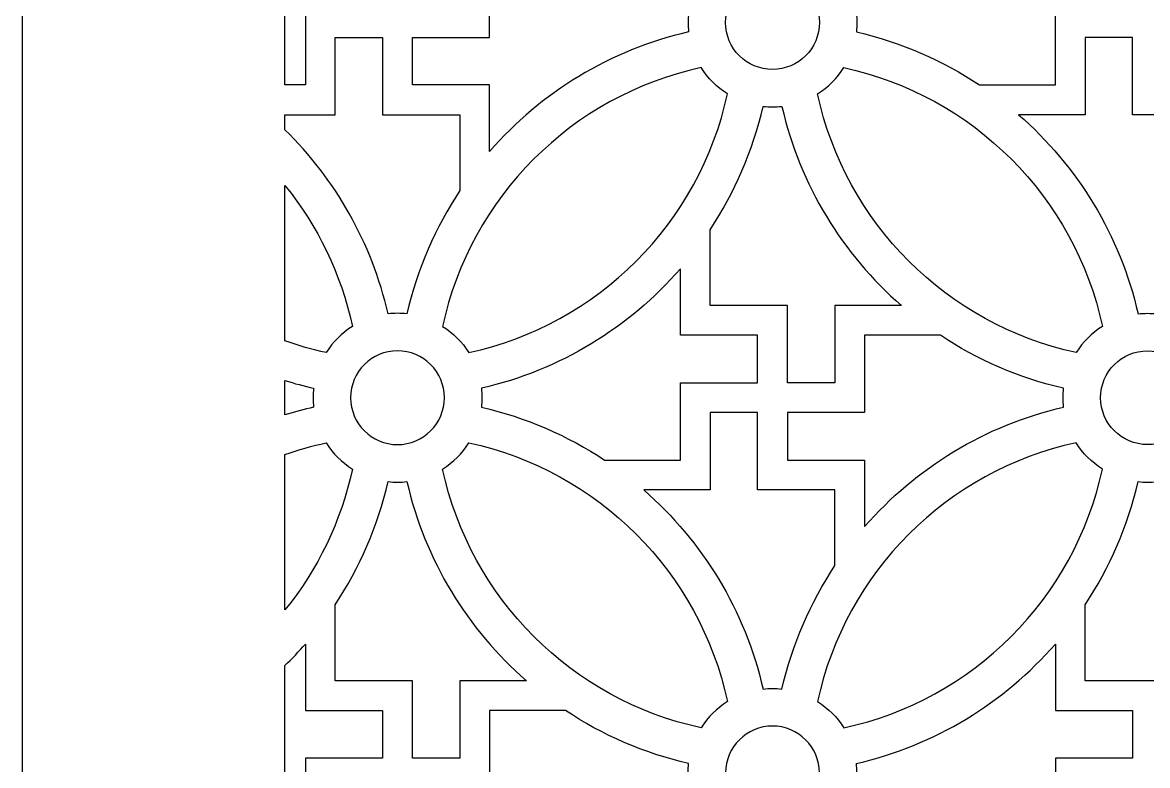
# Model space of a CAD drawing. Header units: centimetres. Extents: x -21.2 to -16.3, y -9 to 9.
# Drawn here: x -21.169 to -18.714, y 1.652 to 3.273 of the extents above; entities that cross this region are included whole.
import ezdxf

# ---------------------------------------------------------------- set-up
doc = ezdxf.new("R2010")
doc.units = ezdxf.units.CM
doc.header["$MEASUREMENT"] = 0
doc.layers.add('layer 1', color=7, linetype='Continuous')

msp = doc.modelspace()

# ---------------------------------------------------------------- linework, layer by layer
at = {"layer": 'layer 1', "color": 250, "lineweight": 30}
for points, knots in [([(-16.25946, 8.99979), (-17.89583, 8.99979), (-19.53219, 8.99979), (-21.16855, 8.99979), (-21.16855, 8.99979), (-21.16855, 3.5307), (-21.16855, -1.93839), (-21.16855, -7.40747), (-21.16855, -7.40747), (-21.16855, -7.40747), (-21.16853, -7.40747), (-21.16852, -7.40747), (-21.16852, -7.40747), (-21.16852, -7.93839), (-21.16852, -8.4693), (-21.16852, -9.00021), (-21.16852, -9.00021), (-20.9776, -9.00021), (-20.7867, -9.00021), (-20.59579, -9.00021), (-20.59579, -9.00021), (-20.59579, -8.91839), (-20.59579, -8.83657), (-20.59579, -8.75476), (-20.59579, -8.75476), (-20.39385, -8.75476), (-20.19191, -8.75476), (-19.98997, -8.75476), (-19.98997, -8.75476), (-19.98997, -8.59488), (-19.98997, -8.43499), (-19.98997, -8.27511), (-19.98997, -8.27511), (-19.90827, -8.27348), (-19.82658, -8.27186), (-19.74487, -8.27022), (-19.74487, -8.27022), (-19.73037, -8.31159), (-19.71136, -8.34747), (-19.67979, -8.37913), (-19.67979, -8.37913), (-19.64888, -8.41014), (-19.61693, -8.4293), (-19.57942, -8.43803), (-19.57942, -8.43803), (-19.52977, -8.44958), (-19.47733, -8.44455), (-19.43746, -8.40977), (-19.43746, -8.40977), (-19.39889, -8.37612), (-19.37664, -8.32221), (-19.36864, -8.27078), (-19.36864, -8.27078), (-19.34582, -8.27309), (-19.3264, -8.27256), (-19.3081, -8.26993), (-19.3081, -8.26993), (-19.21673, -8.25686), (-19.17358, -8.19905), (-19.16586, -8.11187), (-19.16586, -8.11187), (-19.16397, -8.09051), (-19.16547, -8.06941), (-19.17226, -8.05085), (-19.17226, -8.05085), (-19.17083, -8.05121), (-19.16939, -8.05157), (-19.16796, -8.05193), (-19.16796, -8.05193), (-19.13572, -8.06308), (-19.10347, -8.07422), (-19.07123, -8.08537), (-19.07123, -8.08537), (-19.05189, -8.28292), (-18.89933, -8.43675), (-18.71399, -8.43675), (-18.71399, -8.43675), (-18.52865, -8.43675), (-18.37609, -8.28292), (-18.35675, -8.08537), (-18.35675, -8.08537), (-18.32451, -8.07422), (-18.29227, -8.06308), (-18.26003, -8.05193), (-18.26003, -8.05193), (-18.25859, -8.05157), (-18.25716, -8.05121), (-18.25572, -8.05085), (-18.25572, -8.05085), (-18.26251, -8.06941), (-18.26401, -8.09051), (-18.26211, -8.11187), (-18.26211, -8.11187), (-18.25441, -8.19905), (-18.21125, -8.25686), (-18.11989, -8.26993), (-18.11989, -8.26993), (-18.10158, -8.27256), (-18.08216, -8.27309), (-18.05934, -8.27078), (-18.05934, -8.27078), (-18.05135, -8.32221), (-18.02909, -8.37612), (-17.99051, -8.40977), (-17.99051, -8.40977), (-17.95065, -8.44455), (-17.89822, -8.44958), (-17.84856, -8.43803), (-17.84856, -8.43803), (-17.81104, -8.4293), (-17.7791, -8.41014), (-17.7482, -8.37913), (-17.7482, -8.37913), (-17.71662, -8.34747), (-17.69761, -8.31159), (-17.6831, -8.27022), (-17.6831, -8.27022), (-17.60141, -8.27186), (-17.51971, -8.27348), (-17.43801, -8.27511), (-17.43801, -8.27511), (-17.43801, -8.43499), (-17.43801, -8.59488), (-17.43801, -8.75476), (-17.43801, -8.75476), (-17.23608, -8.75476), (-17.03414, -8.75476), (-16.83219, -8.75476), (-16.83219, -8.75476), (-16.83219, -8.83657), (-16.83219, -8.91839), (-16.83219, -9.00021), (-16.83219, -9.00021), (-16.64128, -9.00021), (-16.45037, -9.00021), (-16.25946, -9.00021), (-16.25946, -9.00021), (-16.25946, -8.4693), (-16.25946, -7.93839), (-16.25946, -7.40747), (-16.25946, -7.40747), (-16.25946, -1.93839), (-16.25946, 3.5307), (-16.25946, 8.99979)], [0, 0, 0, 0, 0.027027, 0.027027, 0.027027, 0.027027, 0.0540541, 0.0540541, 0.0540541, 0.0540541, 0.0810811, 0.0810811, 0.0810811, 0.0810811, 0.1081081, 0.1081081, 0.1081081, 0.1081081, 0.1351351, 0.1351351, 0.1351351, 0.1351351, 0.1621622, 0.1621622, 0.1621622, 0.1621622, 0.1891892, 0.1891892, 0.1891892, 0.1891892, 0.2162162, 0.2162162, 0.2162162, 0.2162162, 0.2432432, 0.2432432, 0.2432432, 0.2432432, 0.2702703, 0.2702703, 0.2702703, 0.2702703, 0.2972973, 0.2972973, 0.2972973, 0.2972973, 0.3243243, 0.3243243, 0.3243243, 0.3243243, 0.3513514, 0.3513514, 0.3513514, 0.3513514, 0.3783784, 0.3783784, 0.3783784, 0.3783784, 0.4054054, 0.4054054, 0.4054054, 0.4054054, 0.4324324, 0.4324324, 0.4324324, 0.4324324, 0.4594595, 0.4594595, 0.4594595, 0.4594595, 0.4864865, 0.4864865, 0.4864865, 0.4864865, 0.5135135, 0.5135135, 0.5135135, 0.5135135, 0.5405405, 0.5405405, 0.5405405, 0.5405405, 0.5675676, 0.5675676, 0.5675676, 0.5675676, 0.5945946, 0.5945946, 0.5945946, 0.5945946, 0.6216216, 0.6216216, 0.6216216, 0.6216216, 0.6486486, 0.6486486, 0.6486486, 0.6486486, 0.6756757, 0.6756757, 0.6756757, 0.6756757, 0.7027027, 0.7027027, 0.7027027, 0.7027027, 0.7297297, 0.7297297, 0.7297297, 0.7297297, 0.7567568, 0.7567568, 0.7567568, 0.7567568, 0.7837838, 0.7837838, 0.7837838, 0.7837838, 0.8108108, 0.8108108, 0.8108108, 0.8108108, 0.8378378, 0.8378378, 0.8378378, 0.8378378, 0.8648649, 0.8648649, 0.8648649, 0.8648649, 0.8918919, 0.8918919, 0.8918919, 0.8918919, 0.9189189, 0.9189189, 0.9189189, 0.9189189, 0.9459459, 0.9459459, 0.9459459, 0.9459459, 1, 1, 1, 1]), ([(-20.59583, 3.50654), (-20.59583, 3.38313), (-20.59583, 3.25972), (-20.59583, 3.1363), (-20.59583, 3.1363), (-20.58103, 3.1363), (-20.56624, 3.1363), (-20.55145, 3.1363), (-20.55145, 3.1363), (-20.55145, 3.19252), (-20.55145, 3.24873), (-20.55145, 3.30495), (-20.55145, 3.30495), (-20.49523, 3.30495), (-20.43902, 3.30495), (-20.3828, 3.30495), (-20.3828, 3.30495), (-20.3828, 3.33954), (-20.3828, 3.37413), (-20.3828, 3.40872), (-20.3828, 3.40872), (-20.43902, 3.40872), (-20.49523, 3.40872), (-20.55145, 3.40872), (-20.55145, 3.40872), (-20.55145, 3.45702), (-20.55145, 3.50532), (-20.55145, 3.55362), (-20.55145, 3.55362), (-20.56562, 3.53734), (-20.58042, 3.52164), (-20.59583, 3.50654)], [0, 0, 0, 0, 0.1111111, 0.1111111, 0.1111111, 0.1111111, 0.2222222, 0.2222222, 0.2222222, 0.2222222, 0.3333333, 0.3333333, 0.3333333, 0.3333333, 0.4444444, 0.4444444, 0.4444444, 0.4444444, 0.5555556, 0.5555556, 0.5555556, 0.5555556, 0.6666667, 0.6666667, 0.6666667, 0.6666667, 0.7777778, 0.7777778, 0.7777778, 0.7777778, 1, 1, 1, 1]), ([(-18.91508, 3.55362), (-18.91508, 3.50532), (-18.91508, 3.45702), (-18.91508, 3.40872), (-18.91508, 3.40872), (-18.85887, 3.40872), (-18.80265, 3.40872), (-18.74645, 3.40872), (-18.74645, 3.40872), (-18.74645, 3.37413), (-18.74645, 3.33954), (-18.74645, 3.30495), (-18.74645, 3.30495), (-18.80265, 3.30495), (-18.85887, 3.30495), (-18.91508, 3.30495), (-18.91508, 3.30495), (-18.91508, 3.24873), (-18.91508, 3.19252), (-18.91508, 3.1363), (-18.91508, 3.1363), (-18.97012, 3.1363), (-19.02517, 3.1363), (-19.08022, 3.1363), (-19.08022, 3.1363), (-19.16097, 3.18995), (-19.2518, 3.22964), (-19.34926, 3.25192), (-19.34926, 3.25192), (-19.3485, 3.25869), (-19.3481, 3.26555), (-19.3481, 3.27251), (-19.3481, 3.27251), (-19.3481, 3.27948), (-19.3485, 3.28635), (-19.34926, 3.29311), (-19.34926, 3.29311), (-19.17776, 3.3323), (-19.02677, 3.42539), (-18.91508, 3.55362)], [0, 0, 0, 0, 0.0909091, 0.0909091, 0.0909091, 0.0909091, 0.1818182, 0.1818182, 0.1818182, 0.1818182, 0.2727273, 0.2727273, 0.2727273, 0.2727273, 0.3636364, 0.3636364, 0.3636364, 0.3636364, 0.4545455, 0.4545455, 0.4545455, 0.4545455, 0.5454545, 0.5454545, 0.5454545, 0.5454545, 0.6363636, 0.6363636, 0.6363636, 0.6363636, 0.7272727, 0.7272727, 0.7272727, 0.7272727, 0.8181818, 0.8181818, 0.8181818, 0.8181818, 1, 1, 1, 1]), ([(-19.71628, 3.27251), (-19.71628, 3.27948), (-19.71588, 3.28635), (-19.71512, 3.29311), (-19.71512, 3.29311), (-19.81259, 3.31538), (-19.9034, 3.35509), (-19.98417, 3.40872), (-19.98417, 3.40872), (-20.03921, 3.40872), (-20.09426, 3.40872), (-20.1493, 3.40872), (-20.1493, 3.40872), (-20.1493, 3.35251), (-20.1493, 3.29629), (-20.1493, 3.24009), (-20.1493, 3.24009), (-20.20552, 3.24009), (-20.26173, 3.24009), (-20.31795, 3.24009), (-20.31795, 3.24009), (-20.31795, 3.20549), (-20.31795, 3.17089), (-20.31795, 3.1363), (-20.31795, 3.1363), (-20.28336, 3.1363), (-20.24876, 3.1363), (-20.21416, 3.1363), (-20.21416, 3.1363), (-20.21416, 3.1363), (-20.21416, 3.1363), (-20.21416, 3.13631), (-20.21416, 3.13631), (-20.19254, 3.13631), (-20.17092, 3.13631), (-20.1493, 3.13631), (-20.1493, 3.13631), (-20.1493, 3.08801), (-20.1493, 3.0397), (-20.1493, 2.99141), (-20.1493, 2.99141), (-20.03762, 3.11964), (-19.88663, 3.21273), (-19.71512, 3.25192), (-19.71512, 3.25192), (-19.71588, 3.25869), (-19.71628, 3.26555), (-19.71628, 3.27251)], [0, 0, 0, 0, 0.0769231, 0.0769231, 0.0769231, 0.0769231, 0.1538462, 0.1538462, 0.1538462, 0.1538462, 0.2307692, 0.2307692, 0.2307692, 0.2307692, 0.3076923, 0.3076923, 0.3076923, 0.3076923, 0.3846154, 0.3846154, 0.3846154, 0.3846154, 0.4615385, 0.4615385, 0.4615385, 0.4615385, 0.5384615, 0.5384615, 0.5384615, 0.5384615, 0.6153846, 0.6153846, 0.6153846, 0.6153846, 0.6923077, 0.6923077, 0.6923077, 0.6923077, 0.7692308, 0.7692308, 0.7692308, 0.7692308, 0.8461538, 0.8461538, 0.8461538, 0.8461538, 1, 1, 1, 1]), ([(-19.42991, 3.27251), (-19.42991, 3.329), (-19.47572, 3.37478), (-19.53219, 3.37478), (-19.53219, 3.37478), (-19.58866, 3.37478), (-19.63446, 3.329), (-19.63446, 3.27251), (-19.63446, 3.27251), (-19.63446, 3.21604), (-19.58866, 3.17024), (-19.53219, 3.17024), (-19.53219, 3.17024), (-19.47572, 3.17024), (-19.42991, 3.21604), (-19.42991, 3.27251)], [0, 0, 0, 0, 0.2, 0.2, 0.2, 0.2, 0.4, 0.4, 0.4, 0.4, 0.6, 0.6, 0.6, 0.6, 1, 1, 1, 1]), ([(-20.59583, 3.07145), (-20.59583, 3.06047), (-20.59583, 3.04948), (-20.59583, 3.0385), (-20.59583, 3.0385), (-20.48602, 2.93083), (-20.40644, 2.79245), (-20.37098, 2.63727), (-20.37098, 2.63727), (-20.36422, 2.63802), (-20.35734, 2.63842), (-20.35038, 2.63842), (-20.35038, 2.63842), (-20.34341, 2.63842), (-20.33653, 2.63802), (-20.32977, 2.63727), (-20.32977, 2.63727), (-20.3075, 2.73473), (-20.2678, 2.82554), (-20.21416, 2.9063), (-20.21416, 2.9063), (-20.21416, 2.96134), (-20.21416, 3.0164), (-20.21416, 3.07145), (-20.21416, 3.07145), (-20.27038, 3.07145), (-20.32659, 3.07145), (-20.3828, 3.07145), (-20.3828, 3.07145), (-20.3828, 3.12766), (-20.3828, 3.18388), (-20.3828, 3.24009), (-20.3828, 3.24009), (-20.4174, 3.24009), (-20.45199, 3.24009), (-20.48658, 3.24009), (-20.48658, 3.24009), (-20.48658, 3.18388), (-20.48658, 3.12766), (-20.48658, 3.07145), (-20.48658, 3.07145), (-20.52299, 3.07145), (-20.55941, 3.07145), (-20.59583, 3.07145)], [0, 0, 0, 0, 0.0833333, 0.0833333, 0.0833333, 0.0833333, 0.1666667, 0.1666667, 0.1666667, 0.1666667, 0.25, 0.25, 0.25, 0.25, 0.3333333, 0.3333333, 0.3333333, 0.3333333, 0.4166667, 0.4166667, 0.4166667, 0.4166667, 0.5, 0.5, 0.5, 0.5, 0.5833333, 0.5833333, 0.5833333, 0.5833333, 0.6666667, 0.6666667, 0.6666667, 0.6666667, 0.75, 0.75, 0.75, 0.75, 0.8333333, 0.8333333, 0.8333333, 0.8333333, 1, 1, 1, 1]), ([(-18.99511, 3.07145), (-18.94681, 3.07145), (-18.89852, 3.07145), (-18.85022, 3.07145), (-18.85022, 3.07145), (-18.85022, 3.12766), (-18.85022, 3.18388), (-18.85022, 3.24009), (-18.85022, 3.24009), (-18.81562, 3.24009), (-18.78104, 3.24009), (-18.74645, 3.24009), (-18.74645, 3.24009), (-18.74645, 3.18388), (-18.74645, 3.12766), (-18.74645, 3.07145), (-18.74645, 3.07145), (-18.69022, 3.07145), (-18.63402, 3.07145), (-18.57779, 3.07145), (-18.57779, 3.07145), (-18.57779, 3.0164), (-18.57779, 2.96134), (-18.57779, 2.9063), (-18.57779, 2.9063), (-18.63143, 2.82554), (-18.67113, 2.73473), (-18.6934, 2.63727), (-18.6934, 2.63727), (-18.70017, 2.63802), (-18.70704, 2.63842), (-18.71401, 2.63842), (-18.71401, 2.63842), (-18.72098, 2.63842), (-18.72785, 2.63802), (-18.73461, 2.63727), (-18.73461, 2.63727), (-18.77381, 2.80877), (-18.86689, 2.95976), (-18.99511, 3.07145)], [0, 0, 0, 0, 0.0909091, 0.0909091, 0.0909091, 0.0909091, 0.1818182, 0.1818182, 0.1818182, 0.1818182, 0.2727273, 0.2727273, 0.2727273, 0.2727273, 0.3636364, 0.3636364, 0.3636364, 0.3636364, 0.4545455, 0.4545455, 0.4545455, 0.4545455, 0.5454545, 0.5454545, 0.5454545, 0.5454545, 0.6363636, 0.6363636, 0.6363636, 0.6363636, 0.7272727, 0.7272727, 0.7272727, 0.7272727, 0.8181818, 0.8181818, 0.8181818, 0.8181818, 1, 1, 1, 1]), ([(-19.68779, 3.17413), (-19.67319, 3.15108), (-19.65361, 3.13151), (-19.63057, 3.11691), (-19.63057, 3.11691), (-19.69121, 2.83519), (-19.91305, 2.61336), (-20.19477, 2.55272), (-20.19477, 2.55272), (-20.20937, 2.57576), (-20.22894, 2.59533), (-20.25197, 2.60993), (-20.25197, 2.60993), (-20.19134, 2.89165), (-19.96951, 3.11349), (-19.68779, 3.17413)], [0, 0, 0, 0, 0.2, 0.2, 0.2, 0.2, 0.4, 0.4, 0.4, 0.4, 0.6, 0.6, 0.6, 0.6, 1, 1, 1, 1]), ([(-19.3766, 3.17413), (-19.39119, 3.15108), (-19.41077, 3.13151), (-19.43382, 3.11691), (-19.43382, 3.11691), (-19.37317, 2.83519), (-19.15133, 2.61336), (-18.86961, 2.55272), (-18.86961, 2.55272), (-18.85501, 2.57576), (-18.83544, 2.59533), (-18.81241, 2.60993), (-18.81241, 2.60993), (-18.87304, 2.89165), (-19.09488, 3.11349), (-19.3766, 3.17413)], [0, 0, 0, 0, 0.2, 0.2, 0.2, 0.2, 0.4, 0.4, 0.4, 0.4, 0.6, 0.6, 0.6, 0.6, 1, 1, 1, 1]), ([(-19.53219, 3.08843), (-19.53916, 3.08843), (-19.54602, 3.08883), (-19.55278, 3.08958), (-19.55278, 3.08958), (-19.57505, 2.99211), (-19.61476, 2.90129), (-19.66841, 2.82052), (-19.66841, 2.82052), (-19.66841, 2.76549), (-19.66841, 2.71044), (-19.66841, 2.6554), (-19.66841, 2.6554), (-19.61219, 2.6554), (-19.55598, 2.6554), (-19.49976, 2.6554), (-19.49976, 2.6554), (-19.49976, 2.59919), (-19.49976, 2.54298), (-19.49976, 2.48676), (-19.49976, 2.48676), (-19.46517, 2.48676), (-19.43057, 2.48676), (-19.39599, 2.48676), (-19.39599, 2.48676), (-19.39599, 2.52135), (-19.39599, 2.55595), (-19.39599, 2.59054), (-19.39599, 2.59054), (-19.39599, 2.59054), (-19.39599, 2.59054), (-19.39599, 2.59054), (-19.39599, 2.59054), (-19.39599, 2.61217), (-19.39599, 2.63378), (-19.39599, 2.6554), (-19.39599, 2.6554), (-19.34769, 2.6554), (-19.29939, 2.65541), (-19.2511, 2.65541), (-19.2511, 2.65541), (-19.37932, 2.76709), (-19.47241, 2.91807), (-19.5116, 3.08958), (-19.5116, 3.08958), (-19.51836, 3.08883), (-19.52524, 3.08843), (-19.53219, 3.08843)], [0, 0, 0, 0, 0.0769231, 0.0769231, 0.0769231, 0.0769231, 0.1538462, 0.1538462, 0.1538462, 0.1538462, 0.2307692, 0.2307692, 0.2307692, 0.2307692, 0.3076923, 0.3076923, 0.3076923, 0.3076923, 0.3846154, 0.3846154, 0.3846154, 0.3846154, 0.4615385, 0.4615385, 0.4615385, 0.4615385, 0.5384615, 0.5384615, 0.5384615, 0.5384615, 0.6153846, 0.6153846, 0.6153846, 0.6153846, 0.6923077, 0.6923077, 0.6923077, 0.6923077, 0.7692308, 0.7692308, 0.7692308, 0.7692308, 0.8461538, 0.8461538, 0.8461538, 0.8461538, 1, 1, 1, 1]), ([(-20.59583, 2.91701), (-20.59583, 2.80406), (-20.59583, 2.69112), (-20.59583, 2.57817), (-20.59583, 2.57817), (-20.56668, 2.56787), (-20.53668, 2.55933), (-20.50597, 2.55272), (-20.50597, 2.55272), (-20.49138, 2.57576), (-20.47181, 2.59533), (-20.44877, 2.60993), (-20.44877, 2.60993), (-20.47342, 2.72445), (-20.52471, 2.82908), (-20.59583, 2.91701)], [0, 0, 0, 0, 0.2, 0.2, 0.2, 0.2, 0.4, 0.4, 0.4, 0.4, 0.6, 0.6, 0.6, 0.6, 1, 1, 1, 1]), ([(-19.73326, 2.73542), (-19.73326, 2.68713), (-19.73326, 2.63884), (-19.73326, 2.59054), (-19.73326, 2.59054), (-19.67705, 2.59054), (-19.62083, 2.59054), (-19.56462, 2.59054), (-19.56462, 2.59054), (-19.56462, 2.55595), (-19.56462, 2.52135), (-19.56462, 2.48676), (-19.56462, 2.48676), (-19.62083, 2.48676), (-19.67705, 2.48676), (-19.73326, 2.48676), (-19.73326, 2.48676), (-19.73326, 2.43055), (-19.73326, 2.37433), (-19.73326, 2.31813), (-19.73326, 2.31813), (-19.7883, 2.31813), (-19.84334, 2.31813), (-19.89838, 2.31813), (-19.89838, 2.31813), (-19.97915, 2.37176), (-20.06997, 2.41146), (-20.16743, 2.43374), (-20.16743, 2.43374), (-20.16668, 2.4405), (-20.16628, 2.44737), (-20.16628, 2.45433), (-20.16628, 2.45433), (-20.16628, 2.4613), (-20.16668, 2.46817), (-20.16743, 2.47493), (-20.16743, 2.47493), (-19.99594, 2.51412), (-19.84495, 2.6072), (-19.73326, 2.73542)], [0, 0, 0, 0, 0.0909091, 0.0909091, 0.0909091, 0.0909091, 0.1818182, 0.1818182, 0.1818182, 0.1818182, 0.2727273, 0.2727273, 0.2727273, 0.2727273, 0.3636364, 0.3636364, 0.3636364, 0.3636364, 0.4545455, 0.4545455, 0.4545455, 0.4545455, 0.5454545, 0.5454545, 0.5454545, 0.5454545, 0.6363636, 0.6363636, 0.6363636, 0.6363636, 0.7272727, 0.7272727, 0.7272727, 0.7272727, 0.8181818, 0.8181818, 0.8181818, 0.8181818, 1, 1, 1, 1]), ([(-19.33112, 2.17324), (-19.33112, 2.22154), (-19.33112, 2.26983), (-19.33112, 2.31813), (-19.33112, 2.31813), (-19.35273, 2.31813), (-19.37436, 2.31813), (-19.39599, 2.31813), (-19.39599, 2.31813), (-19.39599, 2.31813), (-19.39599, 2.31813), (-19.39599, 2.31813), (-19.39599, 2.31813), (-19.43057, 2.31813), (-19.46517, 2.31813), (-19.49976, 2.31813), (-19.49976, 2.31813), (-19.49976, 2.35272), (-19.49976, 2.38731), (-19.49976, 2.4219), (-19.49976, 2.4219), (-19.44355, 2.4219), (-19.38733, 2.4219), (-19.33112, 2.4219), (-19.33112, 2.4219), (-19.33112, 2.47811), (-19.33112, 2.53433), (-19.33112, 2.59054), (-19.33112, 2.59054), (-19.27608, 2.59054), (-19.22103, 2.59054), (-19.16599, 2.59054), (-19.16599, 2.59054), (-19.08522, 2.5369), (-18.99441, 2.49721), (-18.89695, 2.47493), (-18.89695, 2.47493), (-18.8977, 2.46817), (-18.8981, 2.4613), (-18.8981, 2.45433), (-18.8981, 2.45433), (-18.8981, 2.44737), (-18.8977, 2.4405), (-18.89695, 2.43374), (-18.89695, 2.43374), (-19.06844, 2.39455), (-19.21943, 2.30146), (-19.33112, 2.17324)], [0, 0, 0, 0, 0.0769231, 0.0769231, 0.0769231, 0.0769231, 0.1538462, 0.1538462, 0.1538462, 0.1538462, 0.2307692, 0.2307692, 0.2307692, 0.2307692, 0.3076923, 0.3076923, 0.3076923, 0.3076923, 0.3846154, 0.3846154, 0.3846154, 0.3846154, 0.4615385, 0.4615385, 0.4615385, 0.4615385, 0.5384615, 0.5384615, 0.5384615, 0.5384615, 0.6153846, 0.6153846, 0.6153846, 0.6153846, 0.6923077, 0.6923077, 0.6923077, 0.6923077, 0.7692308, 0.7692308, 0.7692308, 0.7692308, 0.8461538, 0.8461538, 0.8461538, 0.8461538, 1, 1, 1, 1]), ([(-20.35038, 2.55661), (-20.29389, 2.55661), (-20.24811, 2.51081), (-20.24811, 2.45433), (-20.24811, 2.45433), (-20.24811, 2.39786), (-20.29389, 2.35206), (-20.35038, 2.35206), (-20.35038, 2.35206), (-20.40685, 2.35206), (-20.45265, 2.39786), (-20.45265, 2.45433), (-20.45265, 2.45433), (-20.45265, 2.51081), (-20.40685, 2.55661), (-20.35038, 2.55661)], [0, 0, 0, 0, 0.2, 0.2, 0.2, 0.2, 0.4, 0.4, 0.4, 0.4, 0.6, 0.6, 0.6, 0.6, 1, 1, 1, 1]), ([(-18.71401, 2.55661), (-18.77049, 2.55661), (-18.81628, 2.51081), (-18.81628, 2.45433), (-18.81628, 2.45433), (-18.81628, 2.39786), (-18.77049, 2.35206), (-18.71401, 2.35206), (-18.71401, 2.35206), (-18.65754, 2.35206), (-18.61173, 2.39786), (-18.61173, 2.45433), (-18.61173, 2.45433), (-18.61173, 2.51081), (-18.65754, 2.55661), (-18.71401, 2.55661)], [0, 0, 0, 0, 0.2, 0.2, 0.2, 0.2, 0.4, 0.4, 0.4, 0.4, 0.6, 0.6, 0.6, 0.6, 1, 1, 1, 1]), ([(-20.59583, 2.49187), (-20.59583, 2.46685), (-20.59583, 2.44183), (-20.59583, 2.4168), (-20.59583, 2.4168), (-20.57533, 2.42324), (-20.55447, 2.4289), (-20.53331, 2.43374), (-20.53331, 2.43374), (-20.53407, 2.4405), (-20.53447, 2.44737), (-20.53447, 2.45433), (-20.53447, 2.45433), (-20.53447, 2.4613), (-20.53407, 2.46817), (-20.53331, 2.47493), (-20.53331, 2.47493), (-20.55447, 2.47977), (-20.57533, 2.48544), (-20.59583, 2.49187)], [0, 0, 0, 0, 0.1666667, 0.1666667, 0.1666667, 0.1666667, 0.3333333, 0.3333333, 0.3333333, 0.3333333, 0.5, 0.5, 0.5, 0.5, 0.6666667, 0.6666667, 0.6666667, 0.6666667, 1, 1, 1, 1]), ([(-19.81328, 2.25326), (-19.76498, 2.25326), (-19.71669, 2.25326), (-19.66841, 2.25326), (-19.66841, 2.25326), (-19.66841, 2.30948), (-19.66841, 2.36569), (-19.66841, 2.4219), (-19.66841, 2.4219), (-19.63381, 2.4219), (-19.59921, 2.4219), (-19.56462, 2.4219), (-19.56462, 2.4219), (-19.56462, 2.36569), (-19.56462, 2.30948), (-19.56462, 2.25326), (-19.56462, 2.25326), (-19.5084, 2.25326), (-19.45219, 2.25326), (-19.39598, 2.25326), (-19.39598, 2.25326), (-19.39598, 2.19823), (-19.39598, 2.14319), (-19.39598, 2.08814), (-19.39598, 2.08814), (-19.44962, 2.00737), (-19.48933, 1.91656), (-19.5116, 1.81909), (-19.5116, 1.81909), (-19.51836, 1.81985), (-19.52524, 1.82025), (-19.53219, 1.82025), (-19.53219, 1.82025), (-19.53916, 1.82025), (-19.54602, 1.81985), (-19.55278, 1.81909), (-19.55278, 1.81909), (-19.59197, 1.99059), (-19.68506, 2.14158), (-19.81328, 2.25326)], [0, 0, 0, 0, 0.0909091, 0.0909091, 0.0909091, 0.0909091, 0.1818182, 0.1818182, 0.1818182, 0.1818182, 0.2727273, 0.2727273, 0.2727273, 0.2727273, 0.3636364, 0.3636364, 0.3636364, 0.3636364, 0.4545455, 0.4545455, 0.4545455, 0.4545455, 0.5454545, 0.5454545, 0.5454545, 0.5454545, 0.6363636, 0.6363636, 0.6363636, 0.6363636, 0.7272727, 0.7272727, 0.7272727, 0.7272727, 0.8181818, 0.8181818, 0.8181818, 0.8181818, 1, 1, 1, 1]), ([(-20.59583, 2.33051), (-20.59583, 2.21756), (-20.59583, 2.10461), (-20.59583, 1.99167), (-20.59583, 1.99167), (-20.52471, 2.0796), (-20.47342, 2.18422), (-20.44877, 2.29874), (-20.44877, 2.29874), (-20.47181, 2.31334), (-20.49138, 2.33291), (-20.50597, 2.35595), (-20.50597, 2.35595), (-20.53668, 2.34933), (-20.56668, 2.34081), (-20.59583, 2.33051)], [0, 0, 0, 0, 0.2, 0.2, 0.2, 0.2, 0.4, 0.4, 0.4, 0.4, 0.6, 0.6, 0.6, 0.6, 1, 1, 1, 1]), ([(-19.68779, 1.73454), (-19.67319, 1.75758), (-19.65361, 1.77716), (-19.63057, 1.79176), (-19.63057, 1.79176), (-19.69121, 2.07348), (-19.91305, 2.2953), (-20.19477, 2.35595), (-20.19477, 2.35595), (-20.20937, 2.33291), (-20.22894, 2.31334), (-20.25197, 2.29874), (-20.25197, 2.29874), (-20.19134, 2.01702), (-19.96951, 1.79518), (-19.68779, 1.73454)], [0, 0, 0, 0, 0.2, 0.2, 0.2, 0.2, 0.4, 0.4, 0.4, 0.4, 0.6, 0.6, 0.6, 0.6, 1, 1, 1, 1]), ([(-19.3766, 1.73454), (-19.39119, 1.75758), (-19.41077, 1.77716), (-19.43382, 1.79176), (-19.43382, 1.79176), (-19.37317, 2.07348), (-19.15133, 2.2953), (-18.86961, 2.35595), (-18.86961, 2.35595), (-18.85501, 2.33291), (-18.83544, 2.31334), (-18.81241, 2.29874), (-18.81241, 2.29874), (-18.87304, 2.01702), (-19.09488, 1.79518), (-19.3766, 1.73454)], [0, 0, 0, 0, 0.2, 0.2, 0.2, 0.2, 0.4, 0.4, 0.4, 0.4, 0.6, 0.6, 0.6, 0.6, 1, 1, 1, 1]), ([(-20.48658, 2.00237), (-20.48658, 1.94732), (-20.48658, 1.89227), (-20.48658, 1.83723), (-20.48658, 1.83723), (-20.43036, 1.83723), (-20.37415, 1.83723), (-20.31795, 1.83723), (-20.31795, 1.83723), (-20.31795, 1.78101), (-20.31795, 1.7248), (-20.31795, 1.66858), (-20.31795, 1.66858), (-20.28336, 1.66858), (-20.24876, 1.66858), (-20.21416, 1.66858), (-20.21416, 1.66858), (-20.21416, 1.70317), (-20.21416, 1.73777), (-20.21416, 1.77236), (-20.21416, 1.77236), (-20.21416, 1.77236), (-20.21416, 1.77236), (-20.21416, 1.77236), (-20.21416, 1.77236), (-20.21416, 1.79398), (-20.21416, 1.8156), (-20.21416, 1.83723), (-20.21416, 1.83723), (-20.16587, 1.83723), (-20.11757, 1.83723), (-20.06928, 1.83723), (-20.06928, 1.83723), (-20.19749, 1.94891), (-20.29058, 2.0999), (-20.32977, 2.27139), (-20.32977, 2.27139), (-20.33653, 2.27065), (-20.34341, 2.27024), (-20.35038, 2.27024), (-20.35038, 2.27024), (-20.35734, 2.27024), (-20.36422, 2.27065), (-20.37098, 2.27139), (-20.37098, 2.27139), (-20.39325, 2.17394), (-20.43295, 2.08313), (-20.48658, 2.00237)], [0, 0, 0, 0, 0.0769231, 0.0769231, 0.0769231, 0.0769231, 0.1538462, 0.1538462, 0.1538462, 0.1538462, 0.2307692, 0.2307692, 0.2307692, 0.2307692, 0.3076923, 0.3076923, 0.3076923, 0.3076923, 0.3846154, 0.3846154, 0.3846154, 0.3846154, 0.4615385, 0.4615385, 0.4615385, 0.4615385, 0.5384615, 0.5384615, 0.5384615, 0.5384615, 0.6153846, 0.6153846, 0.6153846, 0.6153846, 0.6923077, 0.6923077, 0.6923077, 0.6923077, 0.7692308, 0.7692308, 0.7692308, 0.7692308, 0.8461538, 0.8461538, 0.8461538, 0.8461538, 1, 1, 1, 1]), ([(-18.85022, 2.00237), (-18.85022, 1.94732), (-18.85022, 1.89227), (-18.85021, 1.83723), (-18.85021, 1.83723), (-18.79401, 1.83723), (-18.7378, 1.83723), (-18.68158, 1.83723), (-18.68158, 1.83723), (-18.68158, 1.78101), (-18.68158, 1.7248), (-18.68158, 1.66858), (-18.68158, 1.66858), (-18.64699, 1.66858), (-18.61239, 1.66858), (-18.5778, 1.66858), (-18.5778, 1.66858), (-18.5778, 1.70317), (-18.5778, 1.73777), (-18.5778, 1.77236), (-18.5778, 1.77236), (-18.5778, 1.77236), (-18.5778, 1.77236), (-18.5778, 1.77236), (-18.5778, 1.77236), (-18.5778, 1.79398), (-18.5778, 1.8156), (-18.5778, 1.83723), (-18.5778, 1.83723), (-18.52951, 1.83723), (-18.48121, 1.83723), (-18.4329, 1.83723), (-18.4329, 1.83723), (-18.56112, 1.94891), (-18.65421, 2.0999), (-18.6934, 2.27139), (-18.6934, 2.27139), (-18.70017, 2.27065), (-18.70704, 2.27024), (-18.71401, 2.27024), (-18.71401, 2.27024), (-18.72098, 2.27024), (-18.72785, 2.27065), (-18.73461, 2.27139), (-18.73461, 2.27139), (-18.75688, 2.17394), (-18.79658, 2.08313), (-18.85022, 2.00237)], [0, 0, 0, 0, 0.0769231, 0.0769231, 0.0769231, 0.0769231, 0.1538462, 0.1538462, 0.1538462, 0.1538462, 0.2307692, 0.2307692, 0.2307692, 0.2307692, 0.3076923, 0.3076923, 0.3076923, 0.3076923, 0.3846154, 0.3846154, 0.3846154, 0.3846154, 0.4615385, 0.4615385, 0.4615385, 0.4615385, 0.5384615, 0.5384615, 0.5384615, 0.5384615, 0.6153846, 0.6153846, 0.6153846, 0.6153846, 0.6923077, 0.6923077, 0.6923077, 0.6923077, 0.7692308, 0.7692308, 0.7692308, 0.7692308, 0.8461538, 0.8461538, 0.8461538, 0.8461538, 1, 1, 1, 1]), ([(-20.59583, 1.87018), (-20.59583, 1.74676), (-20.59583, 1.62335), (-20.59583, 1.49994), (-20.59583, 1.49994), (-20.58103, 1.49994), (-20.56624, 1.49994), (-20.55145, 1.49994), (-20.55145, 1.49994), (-20.55145, 1.55615), (-20.55145, 1.61237), (-20.55145, 1.66858), (-20.55145, 1.66858), (-20.49523, 1.66858), (-20.43902, 1.66858), (-20.3828, 1.66858), (-20.3828, 1.66858), (-20.3828, 1.70317), (-20.3828, 1.73777), (-20.3828, 1.77236), (-20.3828, 1.77236), (-20.43902, 1.77236), (-20.49523, 1.77236), (-20.55145, 1.77236), (-20.55145, 1.77236), (-20.55145, 1.82065), (-20.55145, 1.86896), (-20.55145, 1.91726), (-20.55145, 1.91726), (-20.56562, 1.90099), (-20.58042, 1.88528), (-20.59583, 1.87018)], [0, 0, 0, 0, 0.1111111, 0.1111111, 0.1111111, 0.1111111, 0.2222222, 0.2222222, 0.2222222, 0.2222222, 0.3333333, 0.3333333, 0.3333333, 0.3333333, 0.4444444, 0.4444444, 0.4444444, 0.4444444, 0.5555556, 0.5555556, 0.5555556, 0.5555556, 0.6666667, 0.6666667, 0.6666667, 0.6666667, 0.7777778, 0.7777778, 0.7777778, 0.7777778, 1, 1, 1, 1]), ([(-19.08022, 1.49994), (-19.02517, 1.49994), (-18.97012, 1.49994), (-18.91508, 1.49994), (-18.91508, 1.49994), (-18.91508, 1.55615), (-18.91508, 1.61237), (-18.91508, 1.66858), (-18.91508, 1.66858), (-18.85887, 1.66858), (-18.80265, 1.66858), (-18.74645, 1.66858), (-18.74645, 1.66858), (-18.74645, 1.70317), (-18.74645, 1.73777), (-18.74645, 1.77236), (-18.74645, 1.77236), (-18.80265, 1.77236), (-18.85887, 1.77236), (-18.91508, 1.77236), (-18.91508, 1.77236), (-18.91508, 1.82065), (-18.91508, 1.86896), (-18.91508, 1.91726), (-18.91508, 1.91726), (-19.02677, 1.78903), (-19.17776, 1.69594), (-19.34926, 1.65674), (-19.34926, 1.65674), (-19.3485, 1.64999), (-19.3481, 1.64312), (-19.3481, 1.63615), (-19.3481, 1.63615), (-19.3481, 1.62919), (-19.3485, 1.62232), (-19.34926, 1.61555), (-19.34926, 1.61555), (-19.2518, 1.59328), (-19.16097, 1.55358), (-19.08022, 1.49994)], [0, 0, 0, 0, 0.0909091, 0.0909091, 0.0909091, 0.0909091, 0.1818182, 0.1818182, 0.1818182, 0.1818182, 0.2727273, 0.2727273, 0.2727273, 0.2727273, 0.3636364, 0.3636364, 0.3636364, 0.3636364, 0.4545455, 0.4545455, 0.4545455, 0.4545455, 0.5454545, 0.5454545, 0.5454545, 0.5454545, 0.6363636, 0.6363636, 0.6363636, 0.6363636, 0.7272727, 0.7272727, 0.7272727, 0.7272727, 0.8181818, 0.8181818, 0.8181818, 0.8181818, 1, 1, 1, 1]), ([(-19.71628, 1.63615), (-19.71628, 1.62919), (-19.71588, 1.62232), (-19.71512, 1.61555), (-19.71512, 1.61555), (-19.88663, 1.57636), (-20.03762, 1.48327), (-20.1493, 1.35505), (-20.1493, 1.35505), (-20.1493, 1.40335), (-20.1493, 1.45165), (-20.1493, 1.49994), (-20.1493, 1.49994), (-20.17092, 1.49994), (-20.19254, 1.49994), (-20.21416, 1.49994), (-20.21416, 1.49994), (-20.21416, 1.49994), (-20.21416, 1.49994), (-20.21416, 1.49994), (-20.21416, 1.49994), (-20.24876, 1.49994), (-20.28336, 1.49994), (-20.31795, 1.49994), (-20.31795, 1.49994), (-20.31795, 1.53454), (-20.31795, 1.56913), (-20.31795, 1.60371), (-20.31795, 1.60371), (-20.26173, 1.60371), (-20.20552, 1.60371), (-20.1493, 1.60371), (-20.1493, 1.60371), (-20.1493, 1.65993), (-20.1493, 1.71614), (-20.1493, 1.77236), (-20.1493, 1.77236), (-20.09426, 1.77236), (-20.03921, 1.77236), (-19.98417, 1.77236), (-19.98417, 1.77236), (-19.9034, 1.71873), (-19.81259, 1.67903), (-19.71512, 1.65674), (-19.71512, 1.65674), (-19.71588, 1.64999), (-19.71628, 1.64312), (-19.71628, 1.63615)], [0, 0, 0, 0, 0.0769231, 0.0769231, 0.0769231, 0.0769231, 0.1538462, 0.1538462, 0.1538462, 0.1538462, 0.2307692, 0.2307692, 0.2307692, 0.2307692, 0.3076923, 0.3076923, 0.3076923, 0.3076923, 0.3846154, 0.3846154, 0.3846154, 0.3846154, 0.4615385, 0.4615385, 0.4615385, 0.4615385, 0.5384615, 0.5384615, 0.5384615, 0.5384615, 0.6153846, 0.6153846, 0.6153846, 0.6153846, 0.6923077, 0.6923077, 0.6923077, 0.6923077, 0.7692308, 0.7692308, 0.7692308, 0.7692308, 0.8461538, 0.8461538, 0.8461538, 0.8461538, 1, 1, 1, 1]), ([(-19.53219, 1.53388), (-19.58866, 1.53388), (-19.63446, 1.57967), (-19.63446, 1.63615), (-19.63446, 1.63615), (-19.63446, 1.69262), (-19.58866, 1.73843), (-19.53219, 1.73843), (-19.53219, 1.73843), (-19.47572, 1.73843), (-19.42991, 1.69262), (-19.42991, 1.63615), (-19.42991, 1.63615), (-19.42991, 1.57967), (-19.47572, 1.53388), (-19.53219, 1.53388)], [0, 0, 0, 0, 0.2, 0.2, 0.2, 0.2, 0.4, 0.4, 0.4, 0.4, 0.6, 0.6, 0.6, 0.6, 1, 1, 1, 1])]:
    msp.add_open_spline(points, degree=3, knots=knots, dxfattribs=at)

doc.saveas('drawing.dxf')
